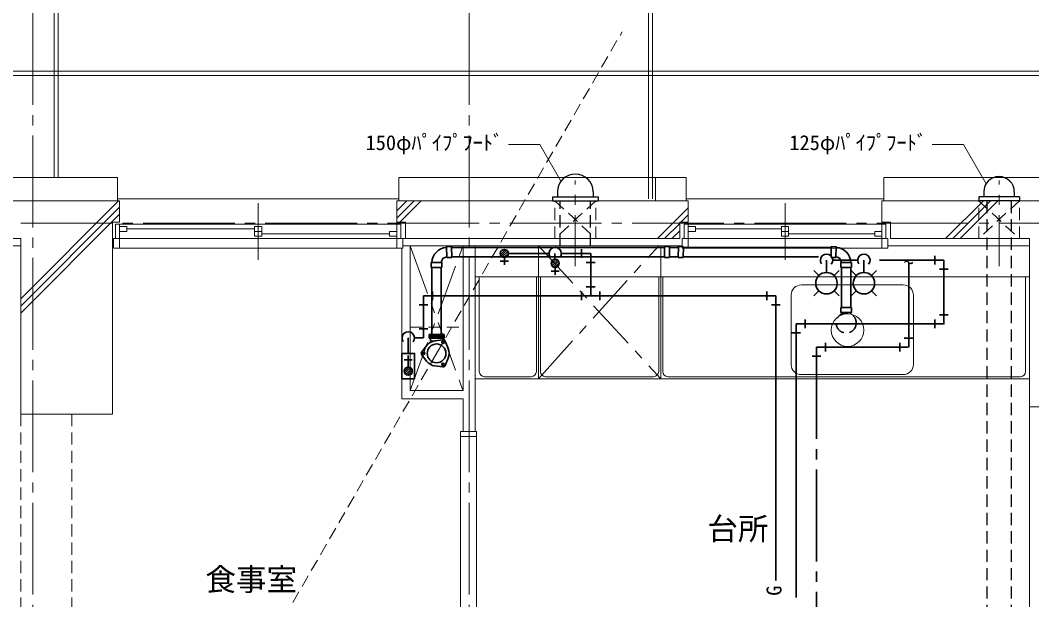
# Model space of a CAD drawing. Units: millimetres at full size, sheet at 1:50; details may follow other scales. Extents: x -9674 to 9699, y -6794 to 6791.
# Drawn here: x -3095 to 1868, y 1124 to 3965 of the extents above; entities that cross this region are included whole.
import ezdxf
from ezdxf.enums import TextEntityAlignment as Align

# ---------------------------------------------------------------- set-up
doc = ezdxf.new("R2010")
doc.units = ezdxf.units.MM
doc.header["$LTSCALE"] = 50
for name, pattern in [('CHAIN1', [8, 5, -1, 1, -1]), ('CHAIN2', [12, 9, -1, 1, -1]), ('DASHED1', [1.8, 1.2, -0.6])]:
    doc.linetypes.add(name, pattern=pattern)
for name, color, linetype, lineweight in [('1-0_芯', 134, 'CHAIN2', 9), ('1-1_躯体', 134, 'Continuous', 9), ('1-2_間仕切', 134, 'Continuous', 9), ('1-3_建具', 134, 'Continuous', 9), ('1-5_設備', 134, 'Continuous', 9), ('1-6_ﾊﾞﾙｺﾆｰ・階段', 134, 'Continuous', 9), ('1-7_その他', 134, 'DASHED1', 9), ('1-8_ハッチ', 134, 'Continuous', 9), ('1-C_梁', 134, 'DASHED1', 9), ('2-0_芯', 3, 'Continuous', 35), ('2-3_建具', 4, 'Continuous', 35), ('2-7_その他', 2, 'Continuous', 25), ('2-9_金物', 1, 'CHAIN2', 35), ('2-A_文字', 6, 'Continuous', 35), ('2-C', 2, 'DASHED1', 25)]:
    doc.layers.add(name, color=color, linetype=linetype, lineweight=lineweight)
doc.layers.add('1-A_文字', color=134, linetype='Continuous')
doc.styles.add('ＭＳ ゴシック', font='')
doc.styles.get('ＭＳ ゴシック').set_extended_font_data('MS Gothic')

msp = doc.modelspace()

# ---------------------------------------------------------------- linework, layer by layer
at = {"layer": '1-0_芯'}
for p, q in [((-3032.5, -4250.06), (-3032.5, 4219.94)), ((-892.5, -4250.06), (-892.5, 4219.94)), ((-8492.5, 2969.94), (8517.5, 2969.94))]:
    msp.add_line(p, q, dxfattribs=at)
at = {"layer": '1-1_躯体'}
for p, q in [((-2607.5, 2974.94), (-2607.5, 3079.94)), ((-1247.5, 2974.94), (-1247.5, 3079.94)), ((-1247.5, 3079.94), (182.5, 3079.94)), ((182.5, 2974.94), (182.5, 3079.94)), ((1132.5, 2974.94), (1132.5, 3079.94)), ((1132.5, 3079.94), (2802.5, 3079.94)), ((-2642.5, 2034.94), (-2642.5, 2974.94)), ((-2607.5, 2974.94), (-2642.5, 2974.94)), ((-1205.5, 2974.94), (-1247.5, 2974.94)), ((-1205.5, 2894.94), (-1205.5, 2974.94)), ((140.5, 2974.94), (182.5, 2974.94)), ((1174.5, 2974.94), (1132.5, 2974.94)), ((1174.5, 2894.94), (1174.5, 2974.94)), ((-6692.5, 2894.94), (-3092.5, 2894.94)), ((-3092.5, 2034.94), (-3092.5, 2894.94)), ((1174.5, 2894.94), (1857.5, 2894.94)), ((1857.5, 2069.94), (1857.5, 2894.94)), ((-3092.5, 2034.94), (-2642.5, 2034.94)), ((1857.5, 2069.94), (2307.5, 2069.94))]:
    msp.add_line(p, q, dxfattribs=at)
for points in [[(-7142.5, 2074.94), (-7142.5, 3079.94), (-2607.5, 3079.94)], [(-1262.5, 2894.94), (140.5, 2894.94), (140.5, 2974.94)]]:
    msp.add_lwpolyline(points, dxfattribs=at)
at = {"layer": '1-2_間仕切'}
for p, q in [((-1222.5, 2847.94), (-1222.5, 2109.94)), ((-1182.5, 2859.94), (-1182.5, 2149.94)), ((-922.5, 2149.94), (-922.5, 2859.94)), ((-862.5, 1949.94), (-862.5, 2859.94)), ((-1182.5, 2149.94), (-922.5, 2149.94)), ((-1222.5, 2109.94), (-922.5, 2109.94)), ((-922.5, 1949.94), (-922.5, 2109.94)), ((1857.5, 2069.94), (1857.5, 499.94))]:
    msp.add_line(p, q, dxfattribs=at)
at = {"layer": '1-3_建具'}
for p, q in [((-2617.5, 3079.94), (-2617.5, 3194.94)), ((-1237.5, 3079.94), (-1237.5, 3194.94)), ((172.5, 3079.94), (172.5, 3194.94)), ((1142.5, 3079.94), (1142.5, 3194.94)), ((-2617.5, 3089.94), (-1237.5, 3089.94)), ((172.5, 3089.94), (1142.5, 3089.94)), ((-1927.5, 3068.42), (-1927.5, 2791.46)), ((657.5, 3068.42), (657.5, 2791.46)), ((-2627.5, 2964.94), (-2592.5, 2964.94)), ((-2627.5, 2964.94), (-2627.5, 2894.94)), ((-2607.5, 2894.94), (-2607.5, 2964.94)), ((-2572.5, 2953.94), (-2607.5, 2953.94)), ((-2572.5, 2929.94), (-2607.5, 2929.94)), ((-1262.5, 2964.94), (-2592.5, 2964.94)), ((-2572.5, 2953.94), (-2572.5, 2929.94)), ((-1945, 2941.94), (-2572.5, 2941.94)), ((-1910, 2953.94), (-1945, 2953.94)), ((-1910, 2929.94), (-1945, 2929.94)), ((-1910, 2905.94), (-1910, 2953.94)), ((-1282.5, 2905.94), (-1282.5, 2929.94)), ((-1282.5, 2929.94), (-1247.5, 2929.94)), ((-1227.5, 2964.94), (-1262.5, 2964.94)), ((-1247.5, 2894.94), (-1247.5, 2964.94)), ((-1227.5, 2964.94), (-1227.5, 2894.94)), ((162.5, 2964.94), (197.5, 2964.94)), ((162.5, 2964.94), (162.5, 2894.94)), ((182.5, 2894.94), (182.5, 2964.94)), ((217.5, 2953.94), (182.5, 2953.94)), ((217.5, 2929.94), (182.5, 2929.94)), ((1117.5, 2964.94), (197.5, 2964.94)), ((217.5, 2953.94), (217.5, 2929.94)), ((640, 2941.94), (217.5, 2941.94)), ((675, 2953.94), (640, 2953.94)), ((675, 2929.94), (640, 2929.94)), ((675, 2905.94), (675, 2953.94)), ((1097.5, 2905.94), (1097.5, 2929.94)), ((1097.5, 2929.94), (1132.5, 2929.94)), ((1152.5, 2964.94), (1117.5, 2964.94)), ((1132.5, 2894.94), (1132.5, 2964.94)), ((1152.5, 2964.94), (1152.5, 2894.94)), ((-2637.5, 2894.94), (-2607.5, 2894.94)), ((-2637.5, 2847.94), (-2637.5, 2894.94)), ((-2607.5, 2847.94), (-2607.5, 2894.94)), ((-2592.5, 2894.94), (-2607.5, 2894.94)), ((-1262.5, 2894.94), (-2592.5, 2894.94)), ((-1910, 2917.94), (-1282.5, 2917.94)), ((-1282.5, 2905.94), (-1247.5, 2905.94)), ((-1262.5, 2894.94), (-1247.5, 2894.94)), ((-1217.5, 2894.94), (-1247.5, 2894.94)), ((-1247.5, 2847.94), (-1247.5, 2894.94)), ((-1217.5, 2847.94), (-1217.5, 2894.94)), ((152.5, 2894.94), (182.5, 2894.94)), ((152.5, 2847.94), (152.5, 2894.94)), ((182.5, 2847.94), (182.5, 2894.94)), ((197.5, 2894.94), (182.5, 2894.94)), ((1117.5, 2894.94), (197.5, 2894.94)), ((675, 2917.94), (1097.5, 2917.94)), ((1097.5, 2905.94), (1132.5, 2905.94)), ((1117.5, 2894.94), (1132.5, 2894.94)), ((1162.5, 2894.94), (1132.5, 2894.94)), ((1132.5, 2847.94), (1132.5, 2894.94)), ((1162.5, 2847.94), (1162.5, 2894.94)), ((-2637.5, 2847.94), (-2607.5, 2847.94)), ((-2607.5, 2847.94), (-1247.5, 2847.94)), ((-1217.5, 2847.94), (-1247.5, 2847.94)), ((152.5, 2847.94), (182.5, 2847.94)), ((182.5, 2847.94), (1132.5, 2847.94)), ((1162.5, 2847.94), (1132.5, 2847.94)), ((-935, 1949.94), (-857, 1949.94)), ((-935, 1924.94), (-935, 1949.94)), ((-857, 1924.94), (-857, 1949.94)), ((-935, 1924.94), (-857, 1924.94)), ((-935, 1924.94), (-935, 524.94)), ((-857, 524.94), (-857, 1924.94))]:
    msp.add_line(p, q, dxfattribs=at)
for points in [[(-1910, 2905.94), (-1945, 2905.94), (-1945, 2953.94)], [(675, 2905.94), (640, 2905.94), (640, 2953.94)]]:
    msp.add_lwpolyline(points, dxfattribs=at)
at = {"layer": '1-5_設備'}
for p, q in [((-552.5, 2207.94), (-552.5, 2859.94)), ((47.5, 2207.94), (47.5, 2859.94)), ((-862.5, 2707.94), (1857.5, 2707.94)), ((-842.5, 2242.94), (-842.5, 2707.94)), ((-562.5, 2242.94), (-562.5, 2707.94)), ((-542.5, 2242.94), (-542.5, 2707.94)), ((37.5, 2242.94), (37.5, 2707.94)), ((57.5, 2242.94), (57.5, 2707.94)), ((1837.5, 2242.94), (1837.5, 2707.94)), ((737.5, 2667.94), (1237.5, 2667.94)), ((687.5, 2617.94), (687.5, 2277.94)), ((1287.5, 2617.94), (1287.5, 2277.94)), ((-862.5, 2207.94), (1857.5, 2207.94)), ((-817.5, 2217.94), (-587.5, 2217.94)), ((-517.5, 2217.94), (12.5, 2217.94)), ((82.5, 2217.94), (1812.5, 2217.94)), ((1237.5, 2227.94), (737.5, 2227.94))]:
    msp.add_line(p, q, dxfattribs=at)
at = {"layer": '1-5_設備', "linetype": 'CHAIN1'}
for p, q in [((-552.5, 2207.94), (37.5, 2859.94)), ((-552.5, 2859.94), (47.5, 2207.94))]:
    msp.add_line(p, q, dxfattribs=at)
at = {"layer": '1-5_設備'}
msp.add_circle((964.13, 2446.31), 80, dxfattribs=at)
for centre, radius, start, end in [((737.5, 2617.94), 50, 90, 180), ((1237.5, 2617.94), 50, 0, 90), ((-817.5, 2242.94), 25, 180, 270), ((-587.5, 2242.94), 25, 270, 0), ((-517.5, 2242.94), 25, 180, 270), ((12.5, 2242.94), 25, 270, 0), ((82.5, 2242.94), 25, 180, 270), ((737.5, 2277.94), 50, 180, 270), ((1237.5, 2277.94), 50, 270, 0), ((1812.5, 2242.94), 25, 270, 0)]:
    msp.add_arc(centre, radius, start, end, dxfattribs=at)
at = {"layer": '1-6_ﾊﾞﾙｺﾆｰ・階段'}
for p, q in [((-2928.5, 3194.94), (-2928.5, 5765.56)), ((-2908.5, 3194.94), (-2908.5, 5765.56)), ((-12.5, 3089.94), (-12.5, 5765.56)), ((7.5, 3089.94), (7.5, 5765.56)), ((-6242.5, 3714.94), (4889.5, 3714.94)), ((-6242.5, 3694.94), (4889.5, 3694.94)), ((-7987.5, 3194.94), (-2617.5, 3194.94)), ((-1237.5, 3194.94), (172.5, 3194.94)), ((22.5, 3079.94), (22.5, 3194.94)), ((1142.5, 3194.94), (2792.5, 3194.94))]:
    msp.add_line(p, q, dxfattribs=at)
at = {"layer": '1-7_その他', "linetype": 'CHAIN1'}
for p, q in [((-371.6, 2759.94), (-371.6, 3179.94)), ((1707.5, 2759.94), (1707.5, 3179.94)), ((-1182.5, 2859.94), (-922.5, 2149.94)), ((-1182.5, 2149.94), (-922.5, 2859.94))]:
    msp.add_line(p, q, dxfattribs=at)
at = {"layer": '1-7_その他'}
for p, q in [((-471.6, 3079.94), (-271.78, 2894.94)), ((-471.6, 2894.94), (-471.6, 3079.94)), ((1607.5, 2894.94), (1607.5, 3079.94)), ((1807.5, 3079.94), (1607.5, 2894.94)), ((1607.5, 3079.94), (1807.32, 2894.94)), ((1807.5, 2894.94), (1807.5, 3079.94))]:
    msp.add_line(p, q, dxfattribs=at)
msp.add_lwpolyline([(-271.6, 2894.94), (-271.6, 3079.94), (-471.6, 2894.94)], dxfattribs=at)
at = {"layer": '1-8_ハッチ'}
for p, q in [((-3092.5, 2599.71), (-2612.27, 3079.94)), ((-1247.5, 2995.14), (-1162.7, 3079.94)), ((-1247.5, 3030.5), (-1198.06, 3079.94)), ((-1232.35, 2974.94), (-1127.35, 3079.94)), ((1445.37, 2894.94), (1630.37, 3079.94)), ((1480.73, 2894.94), (1665.73, 3079.94)), ((1516.08, 2894.94), (1701.08, 3079.94)), ((-3092.5, 2564.35), (-2607.5, 3049.35)), ((31.16, 2894.94), (182.5, 3046.28)), ((-3092.5, 2529), (-2607.5, 3014)), ((146.51, 2974.94), (182.5, 3010.93)), ((66.51, 2894.94), (140.5, 2968.93)), ((101.87, 2894.94), (140.5, 2933.57)), ((181.87, 2974.94), (182.5, 2975.57)), ((-6657.5, 2859.94), (-3092.5, 2859.94)), ((-1217.5, 2859.94), (152.5, 2859.94)), ((1162.5, 2859.94), (1857.5, 2859.94))]:
    msp.add_line(p, q, dxfattribs=at)
at = {"layer": '1-C_梁'}
for p, q in [((-1182.5, 2459.94), (-922.5, 2459.94)), ((-3092.5, 2034.94), (-3092.5, -400.06)), ((-2842.5, 2034.94), (-2842.5, -400.06))]:
    msp.add_line(p, q, dxfattribs=at)
at = {"layer": '2-0_芯'}
for p, q in [((-1003.35, 2855.04), (-978.85, 2855.54)), ((-1002.26, 2801.75), (-1003.35, 2855.04)), ((-977.77, 2802.25), (-978.85, 2855.54)), ((-977.77, 2802.25), (-978.85, 2855.54)), ((66.65, 2850.86), (-978.77, 2851.42)), ((65.66, 2802.25), (66.75, 2855.54)), ((65.66, 2802.25), (66.75, 2855.54)), ((91.24, 2855.04), (66.75, 2855.54)), ((90.16, 2801.75), (91.24, 2855.04)), ((133.86, 2850.82), (91.16, 2850.84)), ((132.87, 2802.25), (133.96, 2855.54)), ((132.87, 2802.25), (133.96, 2855.54)), ((158.45, 2855.04), (133.96, 2855.54)), ((157.37, 2801.75), (158.45, 2855.04)), ((883.96, 2850.42), (158.37, 2850.81)), ((882.97, 2802.25), (884.06, 2855.54)), ((883.43, 2824.85), (884.06, 2855.54)), ((908.55, 2855.04), (884.06, 2855.54)), ((907.47, 2801.75), (908.55, 2855.04)), ((-1002.26, 2801.75), (-977.77, 2802.25)), ((-1002.26, 2801.75), (-977.77, 2802.25)), ((65.74, 2805.99), (-977.84, 2805.99)), ((90.16, 2801.75), (65.66, 2802.25)), ((90.16, 2801.75), (65.66, 2802.25)), ((132.95, 2805.99), (90.25, 2805.99)), ((157.37, 2801.75), (132.87, 2802.25)), ((157.37, 2801.75), (132.87, 2802.25)), ((822.19, 2805.99), (157.45, 2805.99)), ((907.47, 2801.75), (882.97, 2802.25)), ((907.47, 2801.75), (897.92, 2801.95)), ((-1078.94, 2777.89), (-1025.64, 2777.89)), ((-1078.94, 2777.89), (-1025.64, 2777.89)), ((-1078.94, 2777.89), (-1078.94, 2753.39)), ((-1078.94, 2777.89), (-1078.94, 2753.39)), ((-1078.94, 2753.39), (-1025.64, 2753.39)), ((-1078.94, 2753.39), (-1025.64, 2753.39)), ((-1075.2, 2753.39), (-1075.2, 2424.16)), ((-1029.38, 2753.39), (-1029.38, 2424.16)), ((-1025.64, 2777.89), (-1025.64, 2753.39)), ((-1025.64, 2777.89), (-1025.64, 2753.39)), ((984.15, 2777.89), (930.85, 2777.89)), ((984.15, 2777.89), (930.85, 2777.89)), ((930.85, 2777.89), (930.85, 2753.39)), ((930.85, 2777.89), (930.85, 2753.39)), ((984.15, 2753.39), (930.85, 2753.39)), ((984.15, 2753.39), (930.85, 2753.39)), ((934.59, 2750.25), (934.59, 2556.32)), ((980.41, 2750.25), (980.41, 2556.32)), ((984.15, 2777.89), (984.15, 2753.39)), ((984.15, 2777.89), (984.15, 2753.39)), ((930.85, 2556.32), (984.15, 2556.32)), ((930.85, 2556.32), (984.15, 2556.32)), ((930.85, 2531.82), (930.85, 2556.32)), ((930.85, 2531.82), (984.15, 2531.82)), ((934.8, 2531.82), (934.8, 2525.16)), ((980.2, 2531.82), (980.2, 2525.16)), ((984.15, 2531.82), (984.15, 2556.32)), ((-1052.13, 2424.16), (-1088.63, 2424.16)), ((-1088.63, 2417.26), (-1088.63, 2424.16)), ((-1052.13, 2417.26), (-1088.63, 2417.26)), ((-1088.63, 2414.26), (-1052.13, 2414.26)), ((-1088.63, 2407.26), (-1088.63, 2414.26)), ((-1052.13, 2407.26), (-1088.63, 2407.26)), ((-1082.63, 2392.02), (-1082.63, 2407.26)), ((-1082.63, 2392.02), (-1068.82, 2392.02)), ((-1077.63, 2392.02), (-1077.63, 2388.88)), ((-1060.36, 2393.74), (-1022.35, 2398.72)), ((-1052.13, 2424.16), (-1015.63, 2424.16)), ((-1052.13, 2417.26), (-1015.63, 2417.26)), ((-1015.63, 2414.26), (-1052.13, 2414.26)), ((-1015.63, 2407.26), (-1052.13, 2407.26)), ((-1021.63, 2399.64), (-1021.63, 2407.26)), ((-1015.63, 2417.26), (-1015.63, 2424.16)), ((-1015.63, 2407.26), (-1015.63, 2414.26)), ((-1009.71, 2391.42), (-995.03, 2356.02)), ((-1124.82, 2339.56), (-1101.5, 2369.98)), ((-1124.82, 2324.96), (-1101.5, 2294.54)), ((-1009.71, 2273.11), (-995.03, 2308.51)), ((-1022.35, 2265.8), (-1060.36, 2270.79))]:
    msp.add_line(p, q, dxfattribs=at)
for points in [[(-1002.26, 2801.75), (-1003.35, 2855.04), (-978.85, 2855.54)], [(90.16, 2801.75), (91.24, 2855.04), (66.75, 2855.54)], [(157.37, 2801.75), (158.45, 2855.04), (133.96, 2855.54)], [(907.47, 2801.75), (908.55, 2855.04), (884.06, 2855.54)]]:
    msp.add_lwpolyline(points, dxfattribs=at)
at = {"layer": '2-0_芯', "linetype": 'DASHED1'}
msp.add_circle((957.5, 2481.31), 49.37, dxfattribs=at)
at = {"layer": '2-0_芯'}
for centre, radius in [((-1020.79, 2386.82), 6), ((-1115.29, 2332.26), 6), ((-1052.29, 2332.26), 46), ((-1020.79, 2277.7), 6)]:
    msp.add_circle(centre, radius, dxfattribs=at)
for centre, radius, start, end in [((-999.22, 2775.39), 75.77, 93.057, 178.109), ((904.43, 2775.39), 75.77, 1.891, 86.9407), ((-999.22, 2775.39), 30.37, 95.889, 175.278), ((87.12, 2775.39), 30.37, 84.10651, 84.111), ((154.33, 2775.39), 30.37, 84.10651, 84.111), ((904.43, 2775.39), 30.37, 84.10651, 84.111), ((904.43, 2775.39), 30.37, 4.722, 84.10651), ((-1052.29, 2332.26), 62, 97.472, 142.528), ((-1020.79, 2386.82), 12, 22.528, 97.472), ((-1115.29, 2332.26), 12, 142.528, 217.472), ((-1052.29, 2332.26), 62, 337.472, 22.528), ((-1052.29, 2332.26), 62, 217.472, 262.528), ((-1020.79, 2277.7), 12, 262.528, 337.472)]:
    msp.add_arc(centre, radius, start, end, dxfattribs=at)
at = {"layer": '2-3_建具'}
for p, q in [((-714.48, 2841.28), (-738.92, 2816.84)), ((-725.23, 2841.13), (-738.77, 2827.59)), ((-707.37, 2837.78), (-735.42, 2809.73)), ((-702.39, 2832.16), (-729.8, 2804.75)), ((-340.45, 2843.55), (-340.45, 2800.35)), ((-699.59, 2783.75), (-739.59, 2783.75)), ((-699.72, 2824.22), (-721.86, 2802.08)), ((-719.59, 2765.56), (-719.59, 2801.95)), ((-704.4, 2808.93), (-706.57, 2806.76)), ((-500.85, 2821.95), (-699.59, 2821.95)), ((-465.4, 2793.19), (-489.85, 2768.74)), ((-476.16, 2793.04), (-489.7, 2779.49)), ((-458.3, 2789.68), (-486.35, 2761.63)), ((-453.32, 2784.06), (-480.72, 2756.65)), ((-472.79, 2793.72), (-472.79, 2821.95)), ((-440.17, 2821.95), (-296.15, 2821.95)), ((-296.15, 2614.17), (-296.15, 2821.95)), ((-450.51, 2735.66), (-490.51, 2735.66)), ((-450.64, 2776.13), (-472.79, 2753.98)), ((-470.51, 2717.46), (-470.51, 2753.85)), ((-455.33, 2760.83), (-457.5, 2758.66)), ((-317.75, 2777.65), (-274.55, 2777.65)), ((-1072.07, 2592.57), (-1072.07, 2635.77)), ((-340.45, 2635.77), (-340.45, 2592.57)), ((-274.55, 2658.46), (-317.75, 2658.46)), ((-251.86, 2635.77), (-251.86, 2592.57)), ((567.81, 2592.57), (567.81, 2635.77)), ((-1116.37, 2408.06), (-1116.37, 2614.17)), ((-1094.77, 2569.87), (-1137.97, 2569.87)), ((590.5, 2569.87), (633.7, 2569.87)), ((-1137.97, 2452.35), (-1094.77, 2452.35)), ((-1191.25, 2332.4), (-1191.25, 2408.06)), ((-1160.91, 2408.06), (-1116.37, 2408.06)), ((-1211.25, 2301.15), (-1171.25, 2301.15)), ((-1191.25, 2321.15), (-1191.25, 2264.76)), ((-1211.12, 2242.49), (-1188.97, 2264.63)), ((-1208.45, 2234.55), (-1181.04, 2261.96)), ((-1206.43, 2257.78), (-1204.27, 2259.95)), ((-1203.47, 2228.93), (-1175.42, 2256.98)), ((-1196.36, 2225.42), (-1171.91, 2249.87)), ((-1185.61, 2225.57), (-1172.06, 2239.12))]:
    msp.add_line(p, q, dxfattribs=at)
msp.add_lwpolyline([(-1116.37, 2614.17), (612.1, 2614.17), (612.1, 1219.02)], dxfattribs=at)
msp.add_lwpolyline([(-1160, 2207.4), (-1222.5, 2207.4), (-1222.5, 2332.4), (-1160, 2332.4)], close=True, dxfattribs=at)
for centre in [(-719.59, 2821.95), (-470.51, 2773.85), (-1191.25, 2244.76)]:
    msp.add_circle(centre, 20, dxfattribs=at)
for centre in [(-470.51, 2821.95), (-1191.25, 2408.06)]:
    msp.add_arc(centre, 30.34, 320.49, 214.849, dxfattribs=at)
at = {"layer": '2-7_その他', "color": 7, "lineweight": 9}
for p, q in [((-700.07, 3355.46), (-545.47, 3355.46)), ((-441.89, 3176.05), (-545.47, 3355.46)), ((1379.19, 3355.46), (1533.79, 3355.46)), ((1644.51, 3163.68), (1533.79, 3355.46))]:
    msp.add_line(p, q, dxfattribs=at)
at = {"layer": '2-7_その他'}
for p, q in [((-484.23, 3099.94), (-484.23, 3079.94)), ((-484.23, 3099.94), (-259.23, 3099.94)), ((-484.23, 3079.94), (-259.23, 3079.94)), ((-471.73, 3099.94), (-271.73, 3099.94)), ((-459.1, 3123.94), (-459.1, 3099.94)), ((-284.1, 3123.94), (-284.1, 3099.94)), ((-259.23, 3099.94), (-259.23, 3079.94)), ((1607.5, 3099.94), (1607.5, 3079.94)), ((1807.5, 3099.94), (1607.5, 3099.94)), ((1807.24, 3079.94), (1607.5, 3079.94)), ((1632.37, 3123.94), (1632.37, 3099.94)), ((1782.37, 3099.94), (1632.37, 3099.94)), ((1782.37, 3123.94), (1782.37, 3099.94)), ((1807.5, 3099.94), (1807.5, 3079.94))]:
    msp.add_line(p, q, dxfattribs=at)
for centre, radius in [((-371.6, 3123.94), 87.5), ((1707.37, 3123.94), 75)]:
    msp.add_arc(centre, radius, 0, 180, dxfattribs=at)
at = {"layer": '2-9_金物', "linetype": 'Continuous'}
for p, q in [((860.83, 2728.87), (860.83, 2788.7)), ((823.67, 2713.48), (798.45, 2738.69)), ((897.99, 2713.48), (923.21, 2738.69)), ((823.67, 2639.16), (798.45, 2613.94)), ((897.99, 2639.16), (923.21, 2613.94))]:
    msp.add_line(p, q, dxfattribs=at)
at = {"layer": '2-9_金物'}
for p, q in [((1013.96, 2788.7), (891.17, 2788.7)), ((1264.22, 2778.3), (1264.22, 2362.76)), ((856.4, 2384.36), (856.4, 2341.16)), ((1219.92, 2341.16), (1219.92, 2384.36)), ((1242.62, 2407.05), (1285.82, 2407.05)), ((812.1, 2362.76), (812.1, -1298.66)), ((812.1, 2362.76), (1264.22, 2362.76)), ((833.7, 2318.46), (790.5, 2318.46))]:
    msp.add_line(p, q, dxfattribs=at)
at = {"layer": '2-9_金物', "linetype": 'Continuous'}
msp.add_circle((860.83, 2676.32), 52.55, dxfattribs=at)
for centre, radius, start, end in [((860.83, 2788.7), 30.34, 320.49, 214.849), ((1254.22, 2772.23), 11.7, 31.23674, 148.76326), ((1274.22, 2784.36), 11.7, 211.23674, 328.76326)]:
    msp.add_arc(centre, radius, start, end, dxfattribs=at)
at = {"layer": '2-A_文字'}
for p, q in [((1044.3, 2728.87), (1044.3, 2788.7)), ((1120.44, 2788.7), (1437, 2788.7)), ((1392.7, 2767.1), (1392.7, 2810.3)), ((1007.14, 2713.48), (981.92, 2738.69)), ((1081.45, 2713.48), (1106.67, 2738.69)), ((1458.6, 2744.41), (1415.4, 2744.41)), ((1007.14, 2639.16), (981.92, 2613.94)), ((1081.45, 2639.16), (1106.67, 2613.94)), ((756.4, 2498.19), (756.4, 2454.99)), ((1392.7, 2454.99), (1392.7, 2498.19)), ((1415.4, 2520.89), (1458.6, 2520.89)), ((733.7, 2432.3), (690.5, 2432.3))]:
    msp.add_line(p, q, dxfattribs=at)
msp.add_lwpolyline([(712.1, 1135.93), (712.1, 2476.59), (1437, 2476.59), (1437, 2789.54)], dxfattribs=at)
msp.add_circle((1044.3, 2676.32), 52.55, dxfattribs=at)
msp.add_arc((1044.3, 2788.7), 30.34, 320.49, 214.849, dxfattribs=at)
at = {"layer": '2-C', "color": 7, "lineweight": 9}
msp.add_line((-1052.29, 2332.26), (-142.25, 3908.49), dxfattribs=at)
at = {"layer": '2-C'}
for p, q in [((-446.6, 2859.94), (-446.6, 3079.94)), ((-296.6, 2859.94), (-296.6, 3079.94)), ((1647.5, 3079.94), (1647.5, -843.7)), ((1767.5, 3079.94), (1767.5, -843.7))]:
    msp.add_line(p, q, dxfattribs=at)
at = {"layer": '2-C', "color": 7, "lineweight": 9}
msp.add_lwpolyline([(-1052.29, 2332.26), (-1962.33, 756.03), (-1806.57, 911.79)], dxfattribs=at)

# ---------------------------------------------------------------- texts
at = {"layer": '1-A_文字', "style": 'ＭＳ ゴシック'}
for s, p in [('台所', (276.37, 1384.23)), ('食事室', (-2186.69, 1136.36))]:
    msp.add_text(s, height=110, dxfattribs=at).set_placement(p, align=Align.BOTTOM_LEFT)
at = {"layer": '2-3_建具', "color": 7, "style": 'ＭＳ ゴシック'}
msp.add_text('G', height=73.31, rotation=90, dxfattribs=at).set_placement((662.1, 1144.02), align=Align.BOTTOM_LEFT)
at = {"layer": '2-7_その他', "color": 7, "style": 'ＭＳ ゴシック'}
for s, p in [('150φﾊﾟｲﾌﾟﾌｰﾄﾞ', (-1400.69, 3306.52)), ('125φﾊﾟｲﾌﾟﾌｰﾄﾞ', (678.56, 3306.52))]:
    msp.add_text(s, height=73.31, dxfattribs=at).set_placement(p, align=Align.BOTTOM_LEFT)

doc.saveas('drawing.dxf')
